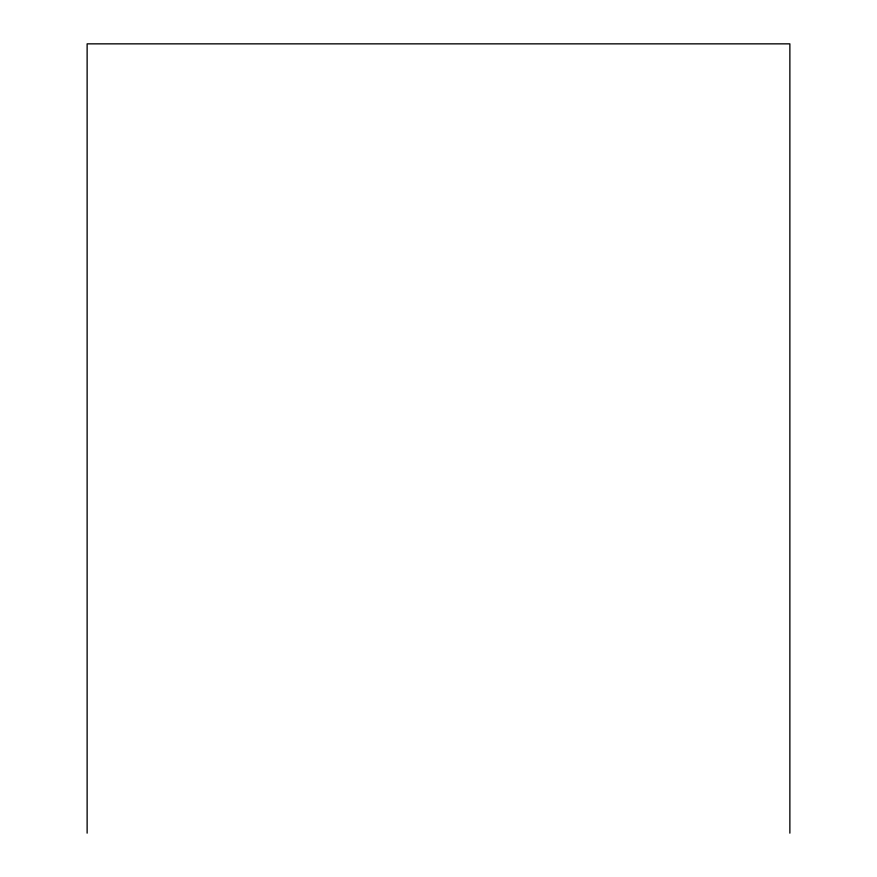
<?xml version="1.0" encoding="UTF-8"?>
<svg xmlns="http://www.w3.org/2000/svg" width="877" height="877" viewBox="0 0 877 877"><rect width="100%" height="100%" fill="white"/><g stroke="black" fill="none" stroke-linecap="round" stroke-linejoin="round"><path stroke-width="1.32" d="M789.87 833.15L789.87 43.85L87.13 43.85L87.13 833.15"/></g></svg>
